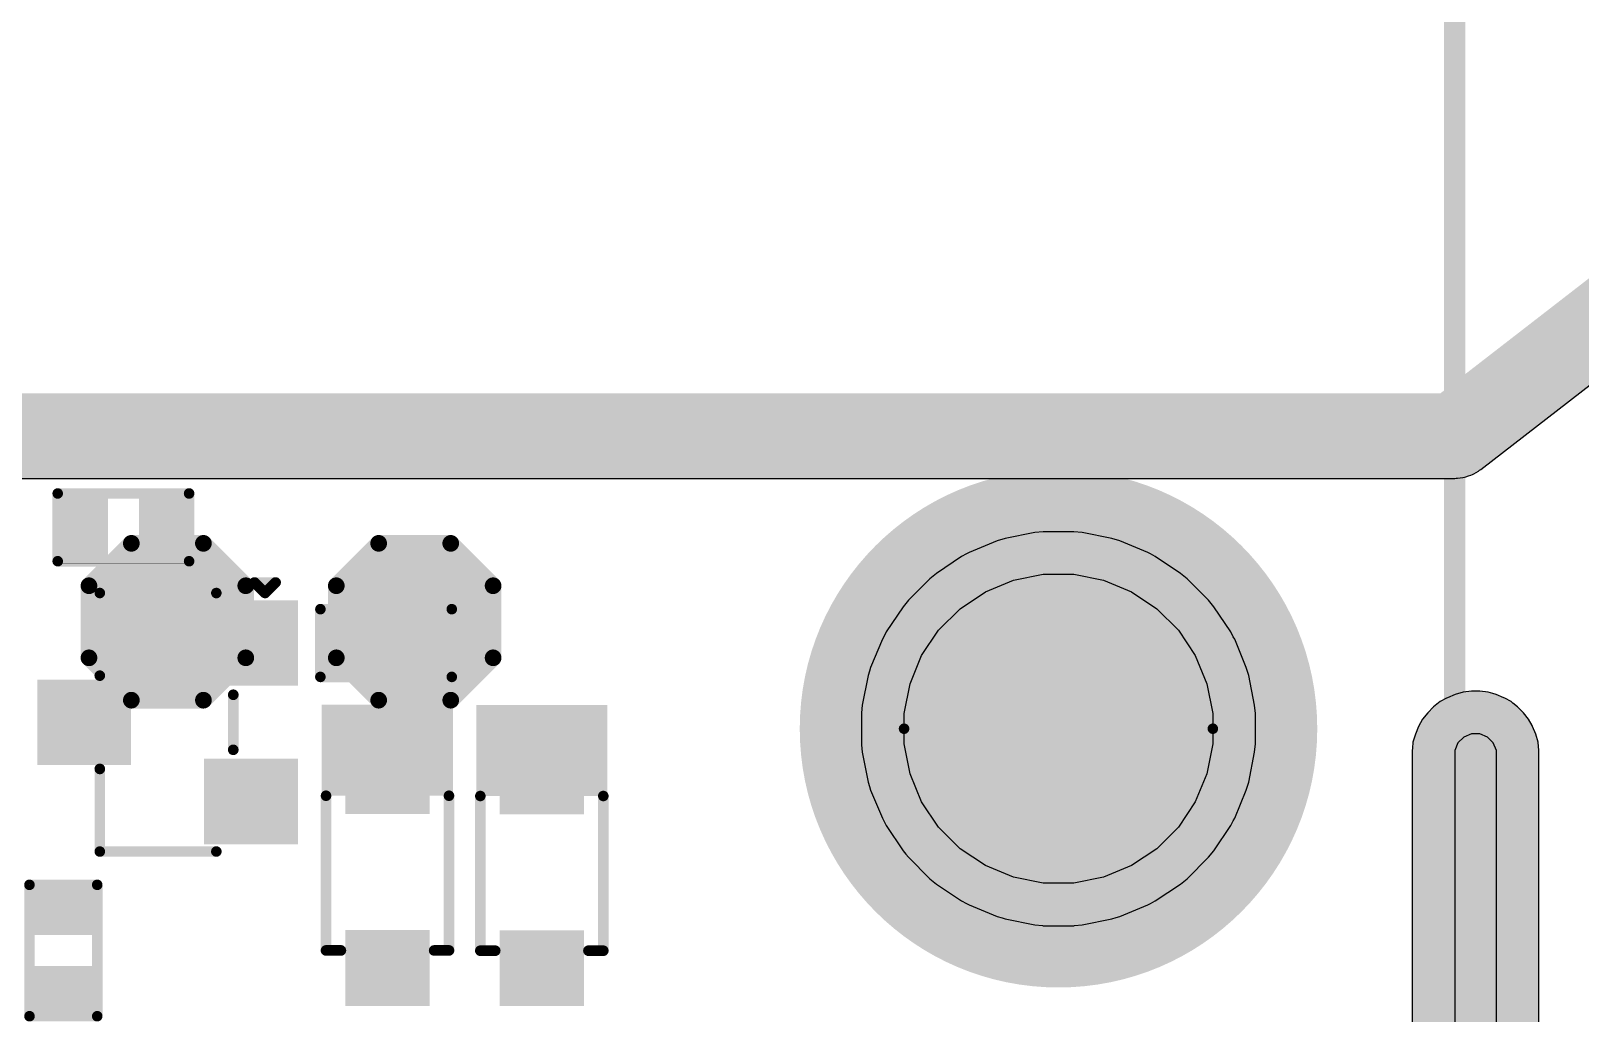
# Model space of a CAD drawing. Header units: inches. Extents: x -5 to 5450, y -4 to 5452.
# Drawn here: x 67.26 to 85.83, y 32.32 to 44.09 of the extents above; entities that cross this region are included whole.
import ezdxf

# ---------------------------------------------------------------- set-up
doc = ezdxf.new("R2010")
doc.units = ezdxf.units.IN
for name, color, linetype in [('Board_outline', 216, 'Continuous'), ('Bottom Layer', 5, 'Continuous'), ('Bottom Overlay', 54, 'Continuous'), ('Bottom Paste', 16, 'Continuous'), ('Bottom Solder', 6, 'Continuous'), ('Ground', 76, 'Continuous'), ('Multi-Layer', 9, 'Continuous'), ('Pad Holes', 156, 'Continuous'), ('Power', 16, 'Continuous'), ('Top Layer', 1, 'Continuous'), ('Top Overlay', 2, 'Continuous'), ('Top Paste', 8, 'Continuous'), ('Top Solder', 216, 'Continuous')]:
    doc.layers.add(name, color=color, linetype=linetype)

# ---------------------------------------------------------------- blocks, each defined once
blk = doc.blocks.new('R___0402_B_65')
at = {"layer": 'Bottom Layer'}
for points in [[(-0.241, 0.318), (-0.241, -0.318), (-0.699, -0.318), (-0.699, 0.318)], [(0.699, 0.318), (0.699, -0.318), (0.241, -0.318), (0.241, 0.318)]]:
    blk.add_hatch(color=5, dxfattribs=at).paths.add_polyline_path(points)
at = {"layer": 'Bottom Paste'}
for points in [[(-0.241, 0.318), (-0.241, -0.318), (-0.699, -0.318), (-0.699, 0.318)], [(0.699, 0.318), (0.699, -0.318), (0.241, -0.318), (0.241, 0.318)]]:
    blk.add_hatch(color=16, dxfattribs=at).paths.add_polyline_path(points)
at = {"layer": 'Bottom Solder'}
for points in [[(-0.186, 0.373), (-0.186, -0.373), (-0.754, -0.373), (-0.754, 0.373)], [(0.754, 0.373), (0.754, -0.373), (0.186, -0.373), (0.186, 0.373)]]:
    blk.add_hatch(color=6, dxfattribs=at).paths.add_polyline_path(points)
at = {"layer": 'Bottom Overlay'}
for points, const_width in [([(-0.787, 0.406), (-0.787, -0.406)], 0.127), ([(0.787, 0.406), (-0.787, 0.406)], 0.127), ([(0.813, 0.432), (-0.813, 0.432)], 0.00323), ([(0.787, 0.406), (0.787, -0.406)], 0.127), ([(0.787, -0.406), (-0.787, -0.406)], 0.127)]:
    blk.add_lwpolyline(points, dxfattribs=dict(at, const_width=const_width))
for points, const_width in [([(-0.819, 0.406, 1), (-0.756, 0.406, 1)], 0.0635), ([(-0.819, 0.406, 1), (-0.756, 0.406, 1)], 0.0635), ([(-0.814, 0.432, 1), (-0.812, 0.432, 1)], 0.00161), ([(0.756, 0.406, 1), (0.819, 0.406, 1)], 0.0635), ([(0.756, 0.406, 1), (0.819, 0.406, 1)], 0.0635), ([(0.812, 0.432, 1), (0.814, 0.432, 1)], 0.00161), ([(-0.819, -0.406, 1), (-0.756, -0.406, 1)], 0.0635), ([(-0.819, -0.406, 1), (-0.756, -0.406, 1)], 0.0635), ([(0.756, -0.406, 1), (0.819, -0.406, 1)], 0.0635), ([(0.756, -0.406, 1), (0.819, -0.406, 1)], 0.0635)]:
    blk.add_lwpolyline(points, format="xyb", close=True, dxfattribs=dict(at, const_width=const_width))
blk = doc.blocks.new('R___0402_B_79')
at = {"layer": 'Bottom Layer'}
for points in [[(-0.241, 0.317), (-0.241, -0.318), (-0.699, -0.318), (-0.699, 0.317)], [(0.699, 0.317), (0.699, -0.318), (0.241, -0.318), (0.241, 0.317)]]:
    blk.add_hatch(color=5, dxfattribs=at).paths.add_polyline_path(points)
at = {"layer": 'Bottom Paste'}
for points in [[(-0.241, 0.317), (-0.241, -0.318), (-0.699, -0.318), (-0.699, 0.317)], [(0.699, 0.317), (0.699, -0.318), (0.241, -0.318), (0.241, 0.317)]]:
    blk.add_hatch(color=16, dxfattribs=at).paths.add_polyline_path(points)
at = {"layer": 'Bottom Solder'}
for points in [[(-0.186, 0.373), (-0.186, -0.373), (-0.754, -0.373), (-0.754, 0.373)], [(0.754, 0.373), (0.754, -0.373), (0.186, -0.373), (0.186, 0.373)]]:
    blk.add_hatch(color=6, dxfattribs=at).paths.add_polyline_path(points)
at = {"layer": 'Bottom Overlay'}
for points, const_width in [([(-0.787, 0.406), (0.787, 0.406)], 0.127), ([(-0.787, -0.406), (-0.787, 0.406)], 0.127), ([(-0.813, 0.432), (0.813, 0.432)], 0.00323), ([(0.787, -0.406), (0.787, 0.406)], 0.127), ([(-0.787, -0.406), (0.787, -0.406)], 0.127)]:
    blk.add_lwpolyline(points, dxfattribs=dict(at, const_width=const_width))
for points, const_width in [([(-0.819, 0.406, 1), (-0.756, 0.406, 1)], 0.0635), ([(-0.819, 0.406, 1), (-0.756, 0.406, 1)], 0.0635), ([(-0.814, 0.432, 1), (-0.812, 0.432, 1)], 0.00161), ([(0.756, 0.406, 1), (0.819, 0.406, 1)], 0.0635), ([(0.756, 0.406, 1), (0.819, 0.406, 1)], 0.0635), ([(0.812, 0.432, 1), (0.814, 0.432, 1)], 0.00161), ([(-0.819, -0.406, 1), (-0.756, -0.406, 1)], 0.0635), ([(-0.819, -0.406, 1), (-0.756, -0.406, 1)], 0.0635), ([(0.756, -0.406, 1), (0.819, -0.406, 1)], 0.0635), ([(0.756, -0.406, 1), (0.819, -0.406, 1)], 0.0635)]:
    blk.add_lwpolyline(points, format="xyb", close=True, dxfattribs=dict(at, const_width=const_width))
blk = doc.blocks.new('R___0402_B_81')
at = {"layer": 'Bottom Layer'}
for points in [[(-0.241, 0.318), (-0.241, -0.318), (-0.699, -0.318), (-0.699, 0.318)], [(0.699, 0.318), (0.699, -0.318), (0.241, -0.318), (0.241, 0.318)]]:
    blk.add_hatch(color=5, dxfattribs=at).paths.add_polyline_path(points)
at = {"layer": 'Bottom Paste'}
for points in [[(-0.241, 0.318), (-0.241, -0.318), (-0.699, -0.318), (-0.699, 0.318)], [(0.699, 0.318), (0.699, -0.318), (0.241, -0.318), (0.241, 0.318)]]:
    blk.add_hatch(color=16, dxfattribs=at).paths.add_polyline_path(points)
at = {"layer": 'Bottom Solder'}
for points in [[(-0.186, 0.373), (-0.186, -0.373), (-0.754, -0.373), (-0.754, 0.373)], [(0.754, 0.373), (0.754, -0.373), (0.186, -0.373), (0.186, 0.373)]]:
    blk.add_hatch(color=6, dxfattribs=at).paths.add_polyline_path(points)
at = {"layer": 'Bottom Overlay'}
for points, const_width in [([(-0.787, 0.406), (0.787, 0.406)], 0.127), ([(-0.787, 0.406), (-0.787, -0.406)], 0.127), ([(-0.813, 0.432), (0.813, 0.432)], 0.00323), ([(0.787, 0.406), (0.787, -0.406)], 0.127), ([(-0.787, -0.406), (0.787, -0.406)], 0.127)]:
    blk.add_lwpolyline(points, dxfattribs=dict(at, const_width=const_width))
for points, const_width in [([(-0.819, 0.406, 1), (-0.756, 0.406, 1)], 0.0635), ([(-0.819, 0.406, 1), (-0.756, 0.406, 1)], 0.0635), ([(-0.814, 0.432, 1), (-0.812, 0.432, 1)], 0.00161), ([(0.756, 0.406, 1), (0.819, 0.406, 1)], 0.0635), ([(0.756, 0.406, 1), (0.819, 0.406, 1)], 0.0635), ([(0.812, 0.432, 1), (0.814, 0.432, 1)], 0.00161), ([(-0.819, -0.406, 1), (-0.756, -0.406, 1)], 0.0635), ([(-0.819, -0.406, 1), (-0.756, -0.406, 1)], 0.0635), ([(0.756, -0.406, 1), (0.819, -0.406, 1)], 0.0635), ([(0.756, -0.406, 1), (0.819, -0.406, 1)], 0.0635)]:
    blk.add_lwpolyline(points, format="xyb", close=True, dxfattribs=dict(at, const_width=const_width))
blk = doc.blocks.new('SOT_23_B_96')
at = {"layer": 'Bottom Layer'}
for points in [[(-1.36, 1.46), (-0.54, 1.46), (-0.54, 0.54), (-1.36, 0.54)], [(0.54, 1.46), (1.36, 1.46), (1.36, 0.54), (0.54, 0.54)], [(-0.41, -0.54), (0.41, -0.54), (0.41, -1.46), (-0.41, -1.46)]]:
    blk.add_hatch(color=5, dxfattribs=at).paths.add_polyline_path(points)
at = {"layer": 'Bottom Paste'}
for points in [[(-1.36, 1.46), (-0.54, 1.46), (-0.54, 0.54), (-1.36, 0.54)], [(0.54, 1.46), (1.36, 1.46), (1.36, 0.54), (0.54, 0.54)], [(-0.41, -0.54), (0.41, -0.54), (0.41, -1.46), (-0.41, -1.46)]]:
    blk.add_hatch(color=16, dxfattribs=at).paths.add_polyline_path(points)
at = {"layer": 'Bottom Solder'}
for points in [[(-1.462, 1.562), (-0.438, 1.562), (-0.438, 0.438), (-1.462, 0.438)], [(0.438, 1.562), (1.462, 1.562), (1.462, 0.438), (0.438, 0.438)], [(-0.512, -0.438), (0.512, -0.438), (0.512, -1.562), (-0.512, -1.562)]]:
    blk.add_hatch(color=6, dxfattribs=at).paths.add_polyline_path(points)
at = {"layer": 'Bottom Overlay', "const_width": 0.127}
for points in [[(-1.549, 1.168), (-1.676, 1.295)], [(-1.676, 1.041), (-1.676, 1.295)], [(-1.676, 1.041), (-1.549, 1.168)], [(0.33, 0.787), (-0.33, 0.787)], [(-1.549, -0.813), (-1.549, 0.584)], [(1.549, -0.813), (1.549, 0.584)], [(-0.559, -0.813), (-1.549, -0.813)], [(1.549, -0.813), (0.559, -0.813)]]:
    blk.add_lwpolyline(points, dxfattribs=at)
at = {"layer": 'Bottom Overlay', "const_width": 0.0635}
for points in [[(-1.708, 1.295, 1), (-1.645, 1.295, 1)], [(-1.708, 1.295, 1), (-1.645, 1.295, 1)], [(-1.581, 1.168, 1), (-1.518, 1.168, 1)], [(-1.581, 1.168, 1), (-1.518, 1.168, 1)], [(-1.708, 1.041, 1), (-1.645, 1.041, 1)], [(-1.708, 1.041, 1), (-1.645, 1.041, 1)], [(-0.362, 0.787, 1), (-0.298, 0.787, 1)], [(0.298, 0.787, 1), (0.362, 0.787, 1)], [(-1.581, 0.584, 1), (-1.518, 0.584, 1)], [(1.518, 0.584, 1), (1.581, 0.584, 1)], [(-1.581, -0.813, 1), (-1.518, -0.813, 1)], [(-1.581, -0.813, 1), (-1.518, -0.813, 1)], [(-0.591, -0.813, 1), (-0.527, -0.813, 1)], [(0.527, -0.813, 1), (0.591, -0.813, 1)], [(1.518, -0.813, 1), (1.581, -0.813, 1)], [(1.518, -0.813, 1), (1.581, -0.813, 1)]]:
    blk.add_lwpolyline(points, format="xyb", close=True, dxfattribs=at)
blk = doc.blocks.new('T__________123')
at = {"layer": 'Top Layer'}
blk.add_hatch(color=1, dxfattribs=at).paths.add_polyline_path([(0.381, 0.762), (-0.381, 0.762), (-0.762, 0.381), (-0.762, -0.381), (-0.381, -0.762), (0.381, -0.762), (0.762, -0.381), (0.762, 0.381)])
at = {"layer": 'Top Paste'}
blk.add_hatch(color=8, dxfattribs=at).paths.add_polyline_path([(0.381, 0.762), (-0.381, 0.762), (-0.762, 0.381), (-0.762, -0.381), (-0.381, -0.762), (0.381, -0.762), (0.762, -0.381), (0.762, 0.381)])
at = {"layer": 'Top Solder'}
blk.add_hatch(color=216, dxfattribs=at).paths.add_polyline_path([(0.432, 0.864), (-0.432, 0.864), (-0.864, 0.432), (-0.864, -0.432), (-0.432, -0.864), (0.432, -0.864), (0.864, -0.432), (0.864, 0.432)])
at = {"layer": 'Top Overlay', "const_width": 0.2}
for points in [[(-0.432, 0.94), (-0.94, 0.432)], [(0.432, 0.94), (-0.432, 0.94)], [(0.94, 0.432), (0.432, 0.94)], [(-0.94, 0.432), (-0.94, -0.432)], [(0.94, 0.432), (0.94, -0.432)], [(-0.432, -0.94), (-0.94, -0.432)], [(0.94, -0.432), (0.432, -0.94)], [(0.432, -0.94), (-0.432, -0.94)]]:
    blk.add_lwpolyline(points, dxfattribs=at)
at = {"layer": 'Top Overlay', "const_width": 0.1}
for points in [[(-0.482, 0.94, 1), (-0.382, 0.94, 1)], [(-0.482, 0.94, 1), (-0.382, 0.94, 1)], [(0.382, 0.94, 1), (0.482, 0.94, 1)], [(0.382, 0.94, 1), (0.482, 0.94, 1)], [(-0.99, 0.432, 1), (-0.89, 0.432, 1)], [(-0.99, 0.432, 1), (-0.89, 0.432, 1)], [(0.89, 0.432, 1), (0.99, 0.432, 1)], [(0.89, 0.432, 1), (0.99, 0.432, 1)], [(-0.99, -0.432, 1), (-0.89, -0.432, 1)], [(-0.99, -0.432, 1), (-0.89, -0.432, 1)], [(0.89, -0.432, 1), (0.99, -0.432, 1)], [(0.89, -0.432, 1), (0.99, -0.432, 1)], [(-0.482, -0.94, 1), (-0.382, -0.94, 1)], [(-0.482, -0.94, 1), (-0.382, -0.94, 1)], [(0.382, -0.94, 1), (0.482, -0.94, 1)], [(0.382, -0.94, 1), (0.482, -0.94, 1)]]:
    blk.add_lwpolyline(points, format="xyb", close=True, dxfattribs=at)
blk = doc.blocks.new('T__________126')
at = {"layer": 'Top Layer'}
blk.add_hatch(color=1, dxfattribs=at).paths.add_polyline_path([(0.381, 0.762), (-0.381, 0.762), (-0.762, 0.381), (-0.762, -0.381), (-0.381, -0.762), (0.381, -0.762), (0.762, -0.381), (0.762, 0.381)])
at = {"layer": 'Top Paste'}
blk.add_hatch(color=8, dxfattribs=at).paths.add_polyline_path([(0.381, 0.762), (-0.381, 0.762), (-0.762, 0.381), (-0.762, -0.381), (-0.381, -0.762), (0.381, -0.762), (0.762, -0.381), (0.762, 0.381)])
at = {"layer": 'Top Solder'}
blk.add_hatch(color=216, dxfattribs=at).paths.add_polyline_path([(0.432, 0.864), (-0.432, 0.864), (-0.864, 0.432), (-0.864, -0.432), (-0.432, -0.864), (0.432, -0.864), (0.864, -0.432), (0.864, 0.432)])
at = {"layer": 'Top Overlay', "const_width": 0.2}
for points in [[(-0.432, 0.94), (-0.94, 0.432)], [(0.432, 0.94), (-0.432, 0.94)], [(0.94, 0.432), (0.432, 0.94)], [(-0.94, 0.432), (-0.94, -0.432)], [(0.94, 0.432), (0.94, -0.432)], [(-0.432, -0.94), (-0.94, -0.432)], [(0.94, -0.432), (0.432, -0.94)], [(0.432, -0.94), (-0.432, -0.94)]]:
    blk.add_lwpolyline(points, dxfattribs=at)
at = {"layer": 'Top Overlay', "const_width": 0.1}
for points in [[(-0.482, 0.94, 1), (-0.382, 0.94, 1)], [(-0.482, 0.94, 1), (-0.382, 0.94, 1)], [(0.382, 0.94, 1), (0.482, 0.94, 1)], [(0.382, 0.94, 1), (0.482, 0.94, 1)], [(-0.99, 0.432, 1), (-0.89, 0.432, 1)], [(-0.99, 0.432, 1), (-0.89, 0.432, 1)], [(0.89, 0.432, 1), (0.99, 0.432, 1)], [(0.89, 0.432, 1), (0.99, 0.432, 1)], [(-0.99, -0.432, 1), (-0.89, -0.432, 1)], [(-0.99, -0.432, 1), (-0.89, -0.432, 1)], [(0.89, -0.432, 1), (0.99, -0.432, 1)], [(0.89, -0.432, 1), (0.99, -0.432, 1)], [(-0.482, -0.94, 1), (-0.382, -0.94, 1)], [(-0.482, -0.94, 1), (-0.382, -0.94, 1)], [(0.382, -0.94, 1), (0.482, -0.94, 1)], [(0.382, -0.94, 1), (0.482, -0.94, 1)]]:
    blk.add_lwpolyline(points, format="xyb", close=True, dxfattribs=at)
blk = doc.blocks.new('S______152')
at = {"layer": 'Bottom Layer'}
h = blk.add_hatch(color=5, dxfattribs=at)
edge = h.paths.add_edge_path()
edge.add_arc((0, 0), 3, 0, 360)
at = {"layer": 'Bottom Solder'}
h = blk.add_hatch(color=6, dxfattribs=at)
edge = h.paths.add_edge_path()
edge.add_arc((0, 0), 3.102, 0, 360)
at = {"layer": 'Ground'}
h = blk.add_hatch(color=76, dxfattribs=at)
edge = h.paths.add_edge_path()
edge.add_arc((0, 0), 2.358, 0, 360)
at = {"layer": 'Multi-Layer'}
h = blk.add_hatch(color=9, dxfattribs=at)
edge = h.paths.add_edge_path()
edge.add_arc((0, 0), 3, 0, 360)
at = {"layer": 'Pad Holes'}
h = blk.add_hatch(color=7, dxfattribs=at)
edge = h.paths.add_edge_path()
edge.add_arc((0, 0), 1.85, 0, 360)
at = {"layer": 'Power'}
h = blk.add_hatch(color=16, dxfattribs=at)
edge = h.paths.add_edge_path()
edge.add_arc((0, 0), 2.358, 0, 360)
at = {"layer": 'Top Layer'}
h = blk.add_hatch(color=1, dxfattribs=at)
edge = h.paths.add_edge_path()
edge.add_arc((0, 0), 3, 0, 360)
at = {"layer": 'Top Solder'}
h = blk.add_hatch(color=216, dxfattribs=at)
edge = h.paths.add_edge_path()
edge.add_arc((0, 0), 3.102, 0, 360)
blk = doc.blocks.new('SOD_323_B_167')
at = {"layer": 'Bottom Layer'}
for points in [[(-0.75, -0.45), (-1.55, -0.45), (-1.55, 0.45), (-0.75, 0.45)], [(1.55, -0.45), (0.75, -0.45), (0.75, 0.45), (1.55, 0.45)]]:
    blk.add_hatch(color=5, dxfattribs=at).paths.add_polyline_path(points)
at = {"layer": 'Bottom Overlay'}
for points in [[(-2.007, 0.482), (-0.914, 0.482), (-0.914, 0.787), (-2.007, 0.787)], [(-2.007, -0.508), (-1.575, -0.508), (-1.575, 0.508), (-2.007, 0.508)], [(-2.007, -0.788), (-0.914, -0.788), (-0.914, -0.483), (-2.007, -0.483)]]:
    blk.add_hatch(color=54, dxfattribs=at).paths.add_polyline_path(points)
at = {"layer": 'Bottom Paste'}
for points in [[(-0.75, -0.45), (-1.55, -0.45), (-1.55, 0.45), (-0.75, 0.45)], [(1.55, -0.45), (0.75, -0.45), (0.75, 0.45), (1.55, 0.45)]]:
    blk.add_hatch(color=16, dxfattribs=at).paths.add_polyline_path(points)
at = {"layer": 'Bottom Solder'}
for points in [[(-0.695, -0.505), (-1.605, -0.505), (-1.605, 0.505), (-0.695, 0.505)], [(1.605, -0.505), (0.695, -0.505), (0.695, 0.505), (1.605, 0.505)]]:
    blk.add_hatch(color=6, dxfattribs=at).paths.add_polyline_path(points)
at = {"layer": 'Bottom Overlay', "const_width": 0.127}
for points in [[(0.94, 0.737), (-0.914, 0.737)], [(0.94, 0.559), (0.94, 0.737)], [(0.94, -0.737), (0.94, -0.559)], [(0.94, -0.737), (-0.914, -0.737)]]:
    blk.add_lwpolyline(points, dxfattribs=at)
at = {"layer": 'Bottom Overlay', "const_width": 0.0635}
for points in [[(-0.946, 0.737, 1), (-0.883, 0.737, 1)], [(0.908, 0.737, 1), (0.972, 0.737, 1)], [(0.908, 0.737, 1), (0.972, 0.737, 1)], [(0.908, 0.559, 1), (0.972, 0.559, 1)], [(0.908, -0.559, 1), (0.972, -0.559, 1)], [(-0.946, -0.737, 1), (-0.883, -0.737, 1)], [(0.908, -0.737, 1), (0.972, -0.737, 1)], [(0.908, -0.737, 1), (0.972, -0.737, 1)]]:
    blk.add_lwpolyline(points, format="xyb", close=True, dxfattribs=at)
blk = doc.blocks.new('SOD_323_B_169')
at = {"layer": 'Bottom Layer'}
for points in [[(-0.75, -0.45), (-1.55, -0.45), (-1.55, 0.45), (-0.75, 0.45)], [(1.55, -0.45), (0.75, -0.45), (0.75, 0.45), (1.55, 0.45)]]:
    blk.add_hatch(color=5, dxfattribs=at).paths.add_polyline_path(points)
at = {"layer": 'Bottom Overlay'}
for points in [[(-2.007, 0.483), (-0.914, 0.483), (-0.914, 0.787), (-2.007, 0.787)], [(-2.007, -0.508), (-1.575, -0.508), (-1.575, 0.508), (-2.007, 0.508)], [(-2.007, -0.787), (-0.914, -0.787), (-0.914, -0.483), (-2.007, -0.483)]]:
    blk.add_hatch(color=54, dxfattribs=at).paths.add_polyline_path(points)
at = {"layer": 'Bottom Paste'}
for points in [[(-0.75, -0.45), (-1.55, -0.45), (-1.55, 0.45), (-0.75, 0.45)], [(1.55, -0.45), (0.75, -0.45), (0.75, 0.45), (1.55, 0.45)]]:
    blk.add_hatch(color=16, dxfattribs=at).paths.add_polyline_path(points)
at = {"layer": 'Bottom Solder'}
for points in [[(-0.695, -0.505), (-1.605, -0.505), (-1.605, 0.505), (-0.695, 0.505)], [(1.605, -0.505), (0.695, -0.505), (0.695, 0.505), (1.605, 0.505)]]:
    blk.add_hatch(color=6, dxfattribs=at).paths.add_polyline_path(points)
at = {"layer": 'Bottom Overlay', "const_width": 0.127}
for points in [[(0.94, 0.737), (-0.914, 0.737)], [(0.94, 0.559), (0.94, 0.737)], [(0.94, -0.737), (0.94, -0.559)], [(0.94, -0.737), (-0.914, -0.737)]]:
    blk.add_lwpolyline(points, dxfattribs=at)
at = {"layer": 'Bottom Overlay', "const_width": 0.0635}
for points in [[(-0.946, 0.737, 1), (-0.883, 0.737, 1)], [(0.908, 0.737, 1), (0.972, 0.737, 1)], [(0.908, 0.737, 1), (0.972, 0.737, 1)], [(0.908, 0.559, 1), (0.972, 0.559, 1)], [(0.908, -0.559, 1), (0.972, -0.559, 1)], [(-0.946, -0.737, 1), (-0.883, -0.737, 1)], [(0.908, -0.737, 1), (0.972, -0.737, 1)], [(0.908, -0.737, 1), (0.972, -0.737, 1)]]:
    blk.add_lwpolyline(points, format="xyb", close=True, dxfattribs=at)

msp = doc.modelspace()

# ---------------------------------------------------------------- linework, layer by layer
at = {"layer": 'Board_outline', "const_width": 0.254}
for points in [[(84.33, 39.237), (87.5, 41.691)], [(84.33, 39.237), (87.5, 41.691)], [(12.33, 39.237), (84.33, 39.237)], [(12.33, 39.237), (84.33, 39.237)], [(84.33, 30.414), (84.33, 35.414)], [(84.83, 30.414), (84.83, 35.414)]]:
    msp.add_lwpolyline(points, dxfattribs=at)
at = {"layer": 'Board_outline'}
for points, const_width in [([(84.266, 39.237, 1), (84.393, 39.237, 1)], 0.127), ([(84.266, 39.237, 1), (84.393, 39.237, 1)], 0.127), ([(84.266, 39.237, 1), (84.393, 39.237, 1)], 0.127), ([(84.266, 39.237, 1), (84.393, 39.237, 1)], 0.127), ([(81.431, 35.726, 1), (77.729, 35.726, 1)], 0.127), ([(77.697, 35.726, 1), (77.76, 35.726, 1)], 0.0635), ([(81.399, 35.726, 1), (81.462, 35.726, 1)], 0.0635), ([(84.266, 35.414, 1), (84.393, 35.414, 1)], 0.127), ([(84.266, 35.414, 1), (84.393, 35.414, 1)], 0.127), ([(84.766, 35.414, 1), (84.893, 35.414, 1)], 0.127), ([(84.766, 35.414, 1), (84.893, 35.414, 1)], 0.127)]:
    msp.add_lwpolyline(points, format="xyb", close=True, dxfattribs=dict(at, const_width=const_width))
at = {"layer": 'Board_outline', "const_width": 0.254}
msp.add_lwpolyline([(84.33, 35.414, -1), (84.83, 35.414)], format="xyb", dxfattribs=at)
at = {"layer": 'Ground'}
for p, q in [((84.642, 38.834), (87.813, 41.288)), ((84.585, 38.798), (84.613, 38.813)), ((84.613, 38.813), (84.627, 38.824)), ((84.627, 38.824), (84.642, 38.834)), ((12.33, 38.727), (84.33, 38.727)), ((84.33, 38.727), (84.347, 38.728)), ((84.347, 38.728), (84.365, 38.728)), ((84.365, 38.728), (84.397, 38.733)), ((84.397, 38.733), (84.429, 38.737)), ((84.429, 38.737), (84.446, 38.742)), ((84.446, 38.742), (84.464, 38.745)), ((84.464, 38.745), (84.494, 38.756)), ((84.494, 38.756), (84.525, 38.766)), ((84.525, 38.766), (84.541, 38.774)), ((84.541, 38.774), (84.557, 38.78)), ((84.557, 38.78), (84.585, 38.798)), ((79.298, 38.077), (78.94, 38.006)), ((79.397, 38.087), (79.298, 38.077)), ((79.762, 38.087), (79.397, 38.087)), ((79.397, 38.087), (79.397, 38.087)), ((79.397, 38.087), (79.397, 38.087)), ((79.862, 38.077), (79.762, 38.087)), ((80.219, 38.006), (79.862, 38.077)), ((78.844, 37.977), (78.508, 37.838)), ((78.94, 38.006), (78.844, 37.977)), ((78.94, 38.006), (78.94, 38.006)), ((80.315, 37.977), (80.219, 38.006)), ((80.652, 37.838), (80.315, 37.977)), ((78.419, 37.79), (78.116, 37.588)), ((78.477, 37.821), (78.419, 37.79)), ((78.508, 37.838), (78.477, 37.821)), ((80.683, 37.821), (80.652, 37.838)), ((80.74, 37.79), (80.683, 37.821)), ((81.043, 37.588), (80.74, 37.79)), ((78.039, 37.524), (77.781, 37.267)), ((78.116, 37.588), (78.039, 37.524)), ((81.082, 37.556), (81.043, 37.588)), ((81.121, 37.524), (81.082, 37.556)), ((81.378, 37.267), (81.121, 37.524)), ((77.718, 37.189), (77.515, 36.886)), ((77.749, 37.228), (77.718, 37.189)), ((77.781, 37.267), (77.749, 37.228)), ((81.442, 37.189), (81.378, 37.267)), ((81.644, 36.886), (81.442, 37.189)), ((77.468, 36.798), (77.328, 36.461)), ((77.484, 36.828), (77.468, 36.798)), ((77.515, 36.886), (77.484, 36.828)), ((81.675, 36.828), (81.644, 36.886)), ((81.692, 36.798), (81.675, 36.828)), ((81.831, 36.461), (81.692, 36.798)), ((77.315, 36.416), (77.299, 36.365)), ((77.328, 36.461), (77.315, 36.416)), ((81.86, 36.365), (81.831, 36.461)), ((77.299, 36.365), (77.228, 36.008)), ((81.931, 36.008), (81.86, 36.365)), ((81.86, 36.365), (81.86, 36.365)), ((84.154, 36.051), (84.077, 35.987)), ((84.231, 36.092), (84.154, 36.051)), ((84.243, 36.098), (84.231, 36.092)), ((84.335, 36.136), (84.243, 36.098)), ((84.243, 36.098), (84.243, 36.098)), ((84.243, 36.098), (84.243, 36.098)), ((84.243, 36.098), (84.243, 36.098)), ((84.43, 36.165), (84.335, 36.136)), ((84.53, 36.175), (84.43, 36.165)), ((84.629, 36.175), (84.53, 36.175)), ((84.53, 36.175), (84.53, 36.175)), ((84.53, 36.175), (84.53, 36.175)), ((84.729, 36.165), (84.629, 36.175)), ((84.629, 36.175), (84.629, 36.175)), ((84.629, 36.175), (84.629, 36.175)), ((84.787, 36.147), (84.729, 36.165)), ((84.825, 36.136), (84.787, 36.147)), ((84.917, 36.098), (84.825, 36.136)), ((84.825, 36.136), (84.825, 36.136)), ((84.825, 36.136), (84.825, 36.136)), ((84.93, 36.091), (84.917, 36.098)), ((84.917, 36.098), (84.917, 36.098)), ((84.917, 36.098), (84.917, 36.098)), ((84.917, 36.098), (84.917, 36.098)), ((85.005, 36.051), (84.93, 36.091)), ((85.027, 36.033), (85.005, 36.051)), ((85.005, 36.051), (85.005, 36.051)), ((85.005, 36.051), (85.005, 36.051)), ((85.082, 35.987), (85.027, 36.033)), ((77.219, 35.918), (77.218, 35.908)), ((77.218, 35.908), (77.218, 35.726)), ((77.228, 36.008), (77.219, 35.918)), ((81.941, 35.908), (81.931, 36.008)), ((81.941, 35.726), (81.941, 35.908)), ((81.941, 35.908), (81.941, 35.908)), ((81.941, 35.908), (81.941, 35.908)), ((84.007, 35.917), (83.943, 35.84)), ((84.077, 35.987), (84.007, 35.917)), ((85.153, 35.917), (85.082, 35.987)), ((85.216, 35.84), (85.153, 35.917)), ((77.218, 35.726), (77.218, 35.543)), ((81.941, 35.543), (81.941, 35.726)), ((83.858, 35.659), (83.829, 35.564)), ((83.896, 35.751), (83.858, 35.659)), ((83.943, 35.84), (83.896, 35.751)), ((83.896, 35.751), (83.896, 35.751)), ((83.896, 35.751), (83.896, 35.751)), ((85.257, 35.763), (85.216, 35.84)), ((85.263, 35.751), (85.257, 35.763)), ((85.301, 35.659), (85.263, 35.751)), ((85.263, 35.751), (85.263, 35.751)), ((85.263, 35.751), (85.263, 35.751)), ((85.263, 35.751), (85.263, 35.751)), ((85.33, 35.564), (85.301, 35.659)), ((77.218, 35.543), (77.219, 35.534)), ((77.219, 35.534), (77.228, 35.444)), ((81.931, 35.444), (81.941, 35.543)), ((81.941, 35.543), (81.941, 35.543)), ((81.941, 35.543), (81.941, 35.543)), ((83.822, 35.493), (83.819, 35.464)), ((83.829, 35.564), (83.822, 35.493)), ((85.34, 35.464), (85.33, 35.564)), ((77.228, 35.444), (77.299, 35.086)), ((81.86, 35.086), (81.931, 35.444)), ((83.819, 35.464), (83.819, 35.414)), ((83.819, 35.414), (83.819, 30.414)), ((85.34, 35.414), (85.34, 35.464)), ((85.34, 35.464), (85.34, 35.464)), ((85.34, 35.464), (85.34, 35.464)), ((85.34, 30.414), (85.34, 35.414)), ((77.299, 35.086), (77.315, 35.035)), ((77.315, 35.035), (77.328, 34.99)), ((77.328, 34.99), (77.468, 34.654)), ((81.692, 34.654), (81.831, 34.99)), ((81.831, 34.99), (81.86, 35.086)), ((81.86, 35.086), (81.86, 35.086)), ((77.468, 34.654), (77.484, 34.623)), ((77.484, 34.623), (77.515, 34.565)), ((77.515, 34.565), (77.718, 34.262)), ((81.442, 34.262), (81.644, 34.565)), ((81.644, 34.565), (81.675, 34.623)), ((81.675, 34.623), (81.692, 34.654)), ((77.718, 34.262), (77.749, 34.223)), ((77.749, 34.223), (77.781, 34.185)), ((77.781, 34.185), (78.039, 33.927)), ((81.121, 33.927), (81.378, 34.185)), ((81.378, 34.185), (81.442, 34.262)), ((78.039, 33.927), (78.116, 33.863)), ((78.116, 33.863), (78.419, 33.661)), ((80.74, 33.661), (81.043, 33.863)), ((81.043, 33.863), (81.082, 33.895)), ((81.082, 33.895), (81.121, 33.927)), ((78.419, 33.661), (78.477, 33.63)), ((78.477, 33.63), (78.508, 33.614)), ((78.508, 33.614), (78.844, 33.474)), ((80.315, 33.474), (80.652, 33.614)), ((80.652, 33.614), (80.683, 33.63)), ((80.683, 33.63), (80.74, 33.661)), ((78.844, 33.474), (78.903, 33.457)), ((78.903, 33.457), (78.94, 33.445)), ((78.94, 33.445), (79.298, 33.374)), ((79.862, 33.374), (80.219, 33.445)), ((80.219, 33.445), (80.27, 33.461)), ((80.27, 33.461), (80.315, 33.474)), ((79.298, 33.374), (79.388, 33.365)), ((79.388, 33.365), (79.397, 33.364)), ((79.397, 33.364), (79.762, 33.364)), ((79.762, 33.364), (79.772, 33.365)), ((79.772, 33.365), (79.862, 33.374))]:
    msp.add_line(p, q, dxfattribs=at)
at = {"layer": 'Ground', "const_width": 1.016}
for points in [[(84.33, 39.237), (87.5, 41.691)], [(12.33, 39.237), (84.33, 39.237)], [(79.04, 37.505), (79.397, 37.577)], [(79.397, 37.577), (79.762, 37.577)], [(79.762, 37.577), (80.12, 37.505)], [(78.703, 37.366), (79.04, 37.505)], [(80.12, 37.505), (80.456, 37.366)], [(78.4, 37.163), (78.703, 37.366)], [(80.456, 37.366), (80.76, 37.163)], [(78.142, 36.906), (78.4, 37.163)], [(80.76, 37.163), (81.017, 36.906)], [(77.939, 36.602), (78.142, 36.906)], [(81.017, 36.906), (81.22, 36.602)], [(77.8, 36.266), (77.939, 36.602)], [(81.22, 36.602), (81.36, 36.266)], [(77.729, 35.908), (77.8, 36.266)], [(81.36, 36.266), (81.431, 35.908)], [(77.729, 35.726), (77.729, 35.908)], [(81.431, 35.726), (81.431, 35.908)], [(77.729, 35.543), (77.729, 35.726)], [(81.431, 35.543), (81.431, 35.726)], [(77.729, 35.543), (77.8, 35.186)], [(81.36, 35.186), (81.431, 35.543)], [(84.33, 35.464), (84.368, 35.556)], [(84.368, 35.556), (84.438, 35.626)], [(84.438, 35.626), (84.53, 35.664)], [(84.53, 35.664), (84.629, 35.664)], [(84.629, 35.664), (84.721, 35.626)], [(84.721, 35.626), (84.792, 35.556)], [(84.792, 35.556), (84.83, 35.464)], [(84.33, 35.414), (84.33, 35.464)], [(84.33, 30.414), (84.33, 35.414)], [(84.83, 35.414), (84.83, 35.464)], [(84.83, 30.414), (84.83, 35.414)], [(77.8, 35.186), (77.939, 34.849)], [(81.22, 34.849), (81.36, 35.186)], [(77.939, 34.849), (78.142, 34.546)], [(81.017, 34.546), (81.22, 34.849)], [(78.142, 34.546), (78.4, 34.288)], [(80.76, 34.288), (81.017, 34.546)], [(78.4, 34.288), (78.703, 34.085)], [(80.456, 34.085), (80.76, 34.288)], [(78.703, 34.085), (79.04, 33.946)], [(80.12, 33.946), (80.456, 34.085)], [(79.04, 33.946), (79.397, 33.875)], [(79.397, 33.875), (79.762, 33.875)], [(79.762, 33.875), (80.12, 33.946)]]:
    msp.add_lwpolyline(points, dxfattribs=at)
at = {"layer": 'Ground', "const_width": 0.508}
for points in [[(84.076, 39.237, 1), (84.584, 39.237, 1)], [(84.076, 39.237, 1), (84.584, 39.237, 1)], [(79.143, 37.577, 1), (79.651, 37.577, 1)], [(79.143, 37.577, 1), (79.651, 37.577, 1)], [(79.508, 37.577, 1), (80.016, 37.577, 1)], [(79.508, 37.577, 1), (80.016, 37.577, 1)], [(78.786, 37.505, 1), (79.294, 37.505, 1)], [(78.786, 37.505, 1), (79.294, 37.505, 1)], [(79.866, 37.505, 1), (80.374, 37.505, 1)], [(79.866, 37.505, 1), (80.374, 37.505, 1)], [(78.449, 37.366, 1), (78.957, 37.366, 1)], [(78.449, 37.366, 1), (78.957, 37.366, 1)], [(80.202, 37.366, 1), (80.71, 37.366, 1)], [(80.202, 37.366, 1), (80.71, 37.366, 1)], [(78.146, 37.163, 1), (78.654, 37.163, 1)], [(78.146, 37.163, 1), (78.654, 37.163, 1)], [(80.506, 37.163, 1), (81.014, 37.163, 1)], [(80.506, 37.163, 1), (81.014, 37.163, 1)], [(77.888, 36.906, 1), (78.396, 36.906, 1)], [(77.888, 36.906, 1), (78.396, 36.906, 1)], [(80.763, 36.906, 1), (81.271, 36.906, 1)], [(80.763, 36.906, 1), (81.271, 36.906, 1)], [(77.685, 36.602, 1), (78.193, 36.602, 1)], [(77.685, 36.602, 1), (78.193, 36.602, 1)], [(80.966, 36.602, 1), (81.474, 36.602, 1)], [(80.966, 36.602, 1), (81.474, 36.602, 1)], [(77.546, 36.266, 1), (78.054, 36.266, 1)], [(77.546, 36.266, 1), (78.054, 36.266, 1)], [(81.106, 36.266, 1), (81.614, 36.266, 1)], [(81.106, 36.266, 1), (81.614, 36.266, 1)], [(77.475, 35.908, 1), (77.983, 35.908, 1)], [(77.475, 35.908, 1), (77.983, 35.908, 1)], [(81.177, 35.908, 1), (81.685, 35.908, 1)], [(81.177, 35.908, 1), (81.685, 35.908, 1)], [(77.475, 35.726, 1), (77.983, 35.726, 1)], [(77.475, 35.726, 1), (77.983, 35.726, 1)], [(81.177, 35.726, 1), (81.685, 35.726, 1)], [(81.177, 35.726, 1), (81.685, 35.726, 1)], [(77.475, 35.543, 1), (77.983, 35.543, 1)], [(77.475, 35.543, 1), (77.983, 35.543, 1)], [(81.177, 35.543, 1), (81.685, 35.543, 1)], [(81.177, 35.543, 1), (81.685, 35.543, 1)], [(84.114, 35.556, 1), (84.622, 35.556, 1)], [(84.114, 35.556, 1), (84.622, 35.556, 1)], [(84.184, 35.626, 1), (84.692, 35.626, 1)], [(84.184, 35.626, 1), (84.692, 35.626, 1)], [(84.276, 35.664, 1), (84.784, 35.664, 1)], [(84.276, 35.664, 1), (84.784, 35.664, 1)], [(84.375, 35.664, 1), (84.883, 35.664, 1)], [(84.375, 35.664, 1), (84.883, 35.664, 1)], [(84.467, 35.626, 1), (84.975, 35.626, 1)], [(84.467, 35.626, 1), (84.975, 35.626, 1)], [(84.538, 35.556, 1), (85.046, 35.556, 1)], [(84.538, 35.556, 1), (85.046, 35.556, 1)], [(84.076, 35.464, 1), (84.584, 35.464, 1)], [(84.076, 35.464, 1), (84.584, 35.464, 1)], [(84.076, 35.414, 1), (84.584, 35.414, 1)], [(84.076, 35.414, 1), (84.584, 35.414, 1)], [(84.576, 35.464, 1), (85.084, 35.464, 1)], [(84.576, 35.464, 1), (85.084, 35.464, 1)], [(84.576, 35.414, 1), (85.084, 35.414, 1)], [(84.576, 35.414, 1), (85.084, 35.414, 1)], [(77.546, 35.186, 1), (78.054, 35.186, 1)], [(77.546, 35.186, 1), (78.054, 35.186, 1)], [(81.106, 35.186, 1), (81.614, 35.186, 1)], [(81.106, 35.186, 1), (81.614, 35.186, 1)], [(77.685, 34.849, 1), (78.193, 34.849, 1)], [(77.685, 34.849, 1), (78.193, 34.849, 1)], [(80.966, 34.849, 1), (81.474, 34.849, 1)], [(80.966, 34.849, 1), (81.474, 34.849, 1)], [(77.888, 34.546, 1), (78.396, 34.546, 1)], [(77.888, 34.546, 1), (78.396, 34.546, 1)], [(80.763, 34.546, 1), (81.271, 34.546, 1)], [(80.763, 34.546, 1), (81.271, 34.546, 1)], [(78.146, 34.288, 1), (78.654, 34.288, 1)], [(78.146, 34.288, 1), (78.654, 34.288, 1)], [(80.506, 34.288, 1), (81.014, 34.288, 1)], [(80.506, 34.288, 1), (81.014, 34.288, 1)], [(78.449, 34.085, 1), (78.957, 34.085, 1)], [(78.449, 34.085, 1), (78.957, 34.085, 1)], [(80.202, 34.085, 1), (80.71, 34.085, 1)], [(80.202, 34.085, 1), (80.71, 34.085, 1)], [(78.786, 33.946, 1), (79.294, 33.946, 1)], [(78.786, 33.946, 1), (79.294, 33.946, 1)], [(79.143, 33.875, 1), (79.651, 33.875, 1)], [(79.143, 33.875, 1), (79.651, 33.875, 1)], [(79.508, 33.875, 1), (80.016, 33.875, 1)], [(79.508, 33.875, 1), (80.016, 33.875, 1)], [(79.866, 33.946, 1), (80.374, 33.946, 1)], [(79.866, 33.946, 1), (80.374, 33.946, 1)]]:
    msp.add_lwpolyline(points, format="xyb", close=True, dxfattribs=at)
at = {"layer": 'Multi-Layer'}
for p, q in [((79.04, 37.505), (79.397, 37.577)), ((79.397, 37.577), (79.58, 37.577)), ((79.58, 37.577), (79.762, 37.577)), ((79.762, 37.577), (80.12, 37.505)), ((78.4, 37.163), (78.703, 37.366)), ((78.703, 37.366), (79.04, 37.505)), ((80.12, 37.505), (80.456, 37.366)), ((80.456, 37.366), (80.76, 37.163)), ((78.142, 36.906), (78.4, 37.163)), ((80.76, 37.163), (81.017, 36.906)), ((77.939, 36.602), (78.142, 36.906)), ((81.017, 36.906), (81.22, 36.602)), ((77.8, 36.266), (77.939, 36.602)), ((81.22, 36.602), (81.36, 36.266)), ((77.729, 35.908), (77.8, 36.266)), ((81.36, 36.266), (81.431, 35.908)), ((77.729, 35.726), (77.729, 35.908)), ((81.431, 35.908), (81.431, 35.726)), ((77.729, 35.543), (77.729, 35.726)), ((81.431, 35.726), (81.431, 35.543)), ((84.53, 35.664), (84.438, 35.626)), ((84.629, 35.664), (84.53, 35.664)), ((84.721, 35.626), (84.629, 35.664)), ((77.8, 35.186), (77.729, 35.543)), ((81.431, 35.543), (81.36, 35.186)), ((84.368, 35.556), (84.33, 35.464)), ((84.438, 35.626), (84.368, 35.556)), ((84.792, 35.556), (84.721, 35.626)), ((84.83, 35.464), (84.792, 35.556)), ((84.33, 35.464), (84.33, 35.414)), ((84.33, 35.414), (84.33, 30.414)), ((84.33, 35.414), (84.33, 35.414)), ((84.83, 35.414), (84.83, 35.464)), ((84.83, 30.414), (84.83, 35.414)), ((77.939, 34.849), (77.8, 35.186)), ((81.36, 35.186), (81.22, 34.849)), ((78.142, 34.546), (77.939, 34.849)), ((81.22, 34.849), (81.017, 34.546)), ((78.4, 34.288), (78.142, 34.546)), ((81.017, 34.546), (80.76, 34.288)), ((78.703, 34.085), (78.4, 34.288)), ((80.76, 34.288), (80.456, 34.085)), ((79.04, 33.946), (78.703, 34.085)), ((80.456, 34.085), (80.12, 33.946)), ((79.397, 33.875), (79.04, 33.946)), ((79.58, 33.875), (79.397, 33.875)), ((79.58, 33.875), (79.58, 33.875)), ((79.762, 33.875), (79.58, 33.875)), ((80.12, 33.946), (79.762, 33.875))]:
    msp.add_line(p, q, dxfattribs=at)
at = {"layer": 'Power'}
for p, q in [((84.642, 38.834), (87.813, 41.288)), ((84.585, 38.798), (84.613, 38.813)), ((84.613, 38.813), (84.627, 38.824)), ((84.627, 38.824), (84.642, 38.834)), ((12.33, 38.727), (84.33, 38.727)), ((84.33, 38.727), (84.347, 38.728)), ((84.347, 38.728), (84.365, 38.728)), ((84.365, 38.728), (84.397, 38.733)), ((84.397, 38.733), (84.429, 38.737)), ((84.429, 38.737), (84.446, 38.742)), ((84.446, 38.742), (84.464, 38.745)), ((84.464, 38.745), (84.494, 38.756)), ((84.494, 38.756), (84.525, 38.766)), ((84.525, 38.766), (84.541, 38.774)), ((84.541, 38.774), (84.557, 38.78)), ((84.557, 38.78), (84.585, 38.798)), ((79.298, 38.077), (78.94, 38.006)), ((79.397, 38.087), (79.298, 38.077)), ((79.762, 38.087), (79.397, 38.087)), ((79.397, 38.087), (79.397, 38.087)), ((79.397, 38.087), (79.397, 38.087)), ((79.862, 38.077), (79.762, 38.087)), ((80.219, 38.006), (79.862, 38.077)), ((78.844, 37.977), (78.508, 37.838)), ((78.94, 38.006), (78.844, 37.977)), ((78.94, 38.006), (78.94, 38.006)), ((80.315, 37.977), (80.219, 38.006)), ((80.652, 37.838), (80.315, 37.977)), ((78.419, 37.79), (78.116, 37.588)), ((78.477, 37.821), (78.419, 37.79)), ((78.508, 37.838), (78.477, 37.821)), ((80.683, 37.821), (80.652, 37.838)), ((80.74, 37.79), (80.683, 37.821)), ((81.043, 37.588), (80.74, 37.79)), ((78.039, 37.524), (77.781, 37.267)), ((78.116, 37.588), (78.039, 37.524)), ((81.082, 37.556), (81.043, 37.588)), ((81.121, 37.524), (81.082, 37.556)), ((81.378, 37.267), (81.121, 37.524)), ((77.718, 37.189), (77.515, 36.886)), ((77.749, 37.228), (77.718, 37.189)), ((77.781, 37.267), (77.749, 37.228)), ((81.442, 37.189), (81.378, 37.267)), ((81.644, 36.886), (81.442, 37.189)), ((77.468, 36.798), (77.328, 36.461)), ((77.484, 36.828), (77.468, 36.798)), ((77.515, 36.886), (77.484, 36.828)), ((81.675, 36.828), (81.644, 36.886)), ((81.692, 36.798), (81.675, 36.828)), ((81.831, 36.461), (81.692, 36.798)), ((77.315, 36.416), (77.299, 36.365)), ((77.328, 36.461), (77.315, 36.416)), ((81.86, 36.365), (81.831, 36.461)), ((77.299, 36.365), (77.228, 36.008)), ((81.931, 36.008), (81.86, 36.365)), ((81.86, 36.365), (81.86, 36.365)), ((84.154, 36.051), (84.077, 35.987)), ((84.231, 36.092), (84.154, 36.051)), ((84.243, 36.098), (84.231, 36.092)), ((84.335, 36.136), (84.243, 36.098)), ((84.243, 36.098), (84.243, 36.098)), ((84.243, 36.098), (84.243, 36.098)), ((84.243, 36.098), (84.243, 36.098)), ((84.43, 36.165), (84.335, 36.136)), ((84.53, 36.175), (84.43, 36.165)), ((84.629, 36.175), (84.53, 36.175)), ((84.53, 36.175), (84.53, 36.175)), ((84.53, 36.175), (84.53, 36.175)), ((84.729, 36.165), (84.629, 36.175)), ((84.629, 36.175), (84.629, 36.175)), ((84.629, 36.175), (84.629, 36.175)), ((84.787, 36.147), (84.729, 36.165)), ((84.825, 36.136), (84.787, 36.147)), ((84.917, 36.098), (84.825, 36.136)), ((84.825, 36.136), (84.825, 36.136)), ((84.825, 36.136), (84.825, 36.136)), ((84.93, 36.091), (84.917, 36.098)), ((84.917, 36.098), (84.917, 36.098)), ((84.917, 36.098), (84.917, 36.098)), ((84.917, 36.098), (84.917, 36.098)), ((85.005, 36.051), (84.93, 36.091)), ((85.027, 36.033), (85.005, 36.051)), ((85.005, 36.051), (85.005, 36.051)), ((85.005, 36.051), (85.005, 36.051)), ((85.082, 35.987), (85.027, 36.033)), ((77.219, 35.918), (77.218, 35.908)), ((77.218, 35.908), (77.218, 35.726)), ((77.228, 36.008), (77.219, 35.918)), ((81.941, 35.908), (81.931, 36.008)), ((81.941, 35.726), (81.941, 35.908)), ((81.941, 35.908), (81.941, 35.908)), ((81.941, 35.908), (81.941, 35.908)), ((84.007, 35.917), (83.943, 35.84)), ((84.077, 35.987), (84.007, 35.917)), ((85.153, 35.917), (85.082, 35.987)), ((85.216, 35.84), (85.153, 35.917)), ((77.218, 35.726), (77.218, 35.543)), ((81.941, 35.543), (81.941, 35.726)), ((83.858, 35.659), (83.829, 35.564)), ((83.896, 35.751), (83.858, 35.659)), ((83.943, 35.84), (83.896, 35.751)), ((83.896, 35.751), (83.896, 35.751)), ((83.896, 35.751), (83.896, 35.751)), ((85.257, 35.763), (85.216, 35.84)), ((85.263, 35.751), (85.257, 35.763)), ((85.301, 35.659), (85.263, 35.751)), ((85.263, 35.751), (85.263, 35.751)), ((85.263, 35.751), (85.263, 35.751)), ((85.263, 35.751), (85.263, 35.751)), ((85.33, 35.564), (85.301, 35.659)), ((77.218, 35.543), (77.219, 35.534)), ((77.219, 35.534), (77.228, 35.444)), ((81.931, 35.444), (81.941, 35.543)), ((81.941, 35.543), (81.941, 35.543)), ((81.941, 35.543), (81.941, 35.543)), ((83.822, 35.493), (83.819, 35.464)), ((83.829, 35.564), (83.822, 35.493)), ((85.34, 35.464), (85.33, 35.564)), ((77.228, 35.444), (77.299, 35.086)), ((81.86, 35.086), (81.931, 35.444)), ((83.819, 35.464), (83.819, 35.414)), ((83.819, 35.414), (83.819, 30.414)), ((85.34, 35.414), (85.34, 35.464)), ((85.34, 35.464), (85.34, 35.464)), ((85.34, 35.464), (85.34, 35.464)), ((85.34, 30.414), (85.34, 35.414)), ((77.299, 35.086), (77.315, 35.035)), ((77.315, 35.035), (77.328, 34.99)), ((77.328, 34.99), (77.468, 34.654)), ((81.692, 34.654), (81.831, 34.99)), ((81.831, 34.99), (81.86, 35.086)), ((81.86, 35.086), (81.86, 35.086)), ((77.468, 34.654), (77.484, 34.623)), ((77.484, 34.623), (77.515, 34.565)), ((77.515, 34.565), (77.718, 34.262)), ((81.442, 34.262), (81.644, 34.565)), ((81.644, 34.565), (81.675, 34.623)), ((81.675, 34.623), (81.692, 34.654)), ((77.718, 34.262), (77.749, 34.223)), ((77.749, 34.223), (77.781, 34.185)), ((77.781, 34.185), (78.039, 33.927)), ((81.121, 33.927), (81.378, 34.185)), ((81.378, 34.185), (81.442, 34.262)), ((78.039, 33.927), (78.116, 33.863)), ((78.116, 33.863), (78.419, 33.661)), ((80.74, 33.661), (81.043, 33.863)), ((81.043, 33.863), (81.082, 33.895)), ((81.082, 33.895), (81.121, 33.927)), ((78.419, 33.661), (78.477, 33.63)), ((78.477, 33.63), (78.508, 33.614)), ((78.508, 33.614), (78.844, 33.474)), ((80.315, 33.474), (80.652, 33.614)), ((80.652, 33.614), (80.683, 33.63)), ((80.683, 33.63), (80.74, 33.661)), ((78.844, 33.474), (78.903, 33.457)), ((78.903, 33.457), (78.94, 33.445)), ((78.94, 33.445), (79.298, 33.374)), ((79.862, 33.374), (80.219, 33.445)), ((80.219, 33.445), (80.27, 33.461)), ((80.27, 33.461), (80.315, 33.474)), ((79.298, 33.374), (79.388, 33.365)), ((79.388, 33.365), (79.397, 33.364)), ((79.397, 33.364), (79.762, 33.364)), ((79.762, 33.364), (79.772, 33.365)), ((79.772, 33.365), (79.862, 33.374))]:
    msp.add_line(p, q, dxfattribs=at)
at = {"layer": 'Power', "const_width": 1.016}
for points in [[(84.33, 39.237), (87.5, 41.691)], [(12.33, 39.237), (84.33, 39.237)], [(79.04, 37.505), (79.397, 37.577)], [(79.397, 37.577), (79.762, 37.577)], [(79.762, 37.577), (80.12, 37.505)], [(78.703, 37.366), (79.04, 37.505)], [(80.12, 37.505), (80.456, 37.366)], [(78.4, 37.163), (78.703, 37.366)], [(80.456, 37.366), (80.76, 37.163)], [(78.142, 36.906), (78.4, 37.163)], [(80.76, 37.163), (81.017, 36.906)], [(77.939, 36.602), (78.142, 36.906)], [(81.017, 36.906), (81.22, 36.602)], [(77.8, 36.266), (77.939, 36.602)], [(81.22, 36.602), (81.36, 36.266)], [(77.729, 35.908), (77.8, 36.266)], [(81.36, 36.266), (81.431, 35.908)], [(77.729, 35.726), (77.729, 35.908)], [(81.431, 35.726), (81.431, 35.908)], [(77.729, 35.543), (77.729, 35.726)], [(81.431, 35.543), (81.431, 35.726)], [(77.729, 35.543), (77.8, 35.186)], [(81.36, 35.186), (81.431, 35.543)], [(84.33, 35.464), (84.368, 35.556)], [(84.368, 35.556), (84.438, 35.626)], [(84.438, 35.626), (84.53, 35.664)], [(84.53, 35.664), (84.629, 35.664)], [(84.629, 35.664), (84.721, 35.626)], [(84.721, 35.626), (84.792, 35.556)], [(84.792, 35.556), (84.83, 35.464)], [(84.33, 35.414), (84.33, 35.464)], [(84.33, 30.414), (84.33, 35.414)], [(84.83, 35.414), (84.83, 35.464)], [(84.83, 30.414), (84.83, 35.414)], [(77.8, 35.186), (77.939, 34.849)], [(81.22, 34.849), (81.36, 35.186)], [(77.939, 34.849), (78.142, 34.546)], [(81.017, 34.546), (81.22, 34.849)], [(78.142, 34.546), (78.4, 34.288)], [(80.76, 34.288), (81.017, 34.546)], [(78.4, 34.288), (78.703, 34.085)], [(80.456, 34.085), (80.76, 34.288)], [(78.703, 34.085), (79.04, 33.946)], [(80.12, 33.946), (80.456, 34.085)], [(79.04, 33.946), (79.397, 33.875)], [(79.397, 33.875), (79.762, 33.875)], [(79.762, 33.875), (80.12, 33.946)]]:
    msp.add_lwpolyline(points, dxfattribs=at)
at = {"layer": 'Power', "const_width": 0.508}
for points in [[(84.076, 39.237, 1), (84.584, 39.237, 1)], [(84.076, 39.237, 1), (84.584, 39.237, 1)], [(79.143, 37.577, 1), (79.651, 37.577, 1)], [(79.143, 37.577, 1), (79.651, 37.577, 1)], [(79.508, 37.577, 1), (80.016, 37.577, 1)], [(79.508, 37.577, 1), (80.016, 37.577, 1)], [(78.786, 37.505, 1), (79.294, 37.505, 1)], [(78.786, 37.505, 1), (79.294, 37.505, 1)], [(79.866, 37.505, 1), (80.374, 37.505, 1)], [(79.866, 37.505, 1), (80.374, 37.505, 1)], [(78.449, 37.366, 1), (78.957, 37.366, 1)], [(78.449, 37.366, 1), (78.957, 37.366, 1)], [(80.202, 37.366, 1), (80.71, 37.366, 1)], [(80.202, 37.366, 1), (80.71, 37.366, 1)], [(78.146, 37.163, 1), (78.654, 37.163, 1)], [(78.146, 37.163, 1), (78.654, 37.163, 1)], [(80.506, 37.163, 1), (81.014, 37.163, 1)], [(80.506, 37.163, 1), (81.014, 37.163, 1)], [(77.888, 36.906, 1), (78.396, 36.906, 1)], [(77.888, 36.906, 1), (78.396, 36.906, 1)], [(80.763, 36.906, 1), (81.271, 36.906, 1)], [(80.763, 36.906, 1), (81.271, 36.906, 1)], [(77.685, 36.602, 1), (78.193, 36.602, 1)], [(77.685, 36.602, 1), (78.193, 36.602, 1)], [(80.966, 36.602, 1), (81.474, 36.602, 1)], [(80.966, 36.602, 1), (81.474, 36.602, 1)], [(77.546, 36.266, 1), (78.054, 36.266, 1)], [(77.546, 36.266, 1), (78.054, 36.266, 1)], [(81.106, 36.266, 1), (81.614, 36.266, 1)], [(81.106, 36.266, 1), (81.614, 36.266, 1)], [(77.475, 35.908, 1), (77.983, 35.908, 1)], [(77.475, 35.908, 1), (77.983, 35.908, 1)], [(81.177, 35.908, 1), (81.685, 35.908, 1)], [(81.177, 35.908, 1), (81.685, 35.908, 1)], [(77.475, 35.726, 1), (77.983, 35.726, 1)], [(77.475, 35.726, 1), (77.983, 35.726, 1)], [(81.177, 35.726, 1), (81.685, 35.726, 1)], [(81.177, 35.726, 1), (81.685, 35.726, 1)], [(77.475, 35.543, 1), (77.983, 35.543, 1)], [(77.475, 35.543, 1), (77.983, 35.543, 1)], [(81.177, 35.543, 1), (81.685, 35.543, 1)], [(81.177, 35.543, 1), (81.685, 35.543, 1)], [(84.114, 35.556, 1), (84.622, 35.556, 1)], [(84.114, 35.556, 1), (84.622, 35.556, 1)], [(84.184, 35.626, 1), (84.692, 35.626, 1)], [(84.184, 35.626, 1), (84.692, 35.626, 1)], [(84.276, 35.664, 1), (84.784, 35.664, 1)], [(84.276, 35.664, 1), (84.784, 35.664, 1)], [(84.375, 35.664, 1), (84.883, 35.664, 1)], [(84.375, 35.664, 1), (84.883, 35.664, 1)], [(84.467, 35.626, 1), (84.975, 35.626, 1)], [(84.467, 35.626, 1), (84.975, 35.626, 1)], [(84.538, 35.556, 1), (85.046, 35.556, 1)], [(84.538, 35.556, 1), (85.046, 35.556, 1)], [(84.076, 35.464, 1), (84.584, 35.464, 1)], [(84.076, 35.464, 1), (84.584, 35.464, 1)], [(84.076, 35.414, 1), (84.584, 35.414, 1)], [(84.076, 35.414, 1), (84.584, 35.414, 1)], [(84.576, 35.464, 1), (85.084, 35.464, 1)], [(84.576, 35.464, 1), (85.084, 35.464, 1)], [(84.576, 35.414, 1), (85.084, 35.414, 1)], [(84.576, 35.414, 1), (85.084, 35.414, 1)], [(77.546, 35.186, 1), (78.054, 35.186, 1)], [(77.546, 35.186, 1), (78.054, 35.186, 1)], [(81.106, 35.186, 1), (81.614, 35.186, 1)], [(81.106, 35.186, 1), (81.614, 35.186, 1)], [(77.685, 34.849, 1), (78.193, 34.849, 1)], [(77.685, 34.849, 1), (78.193, 34.849, 1)], [(80.966, 34.849, 1), (81.474, 34.849, 1)], [(80.966, 34.849, 1), (81.474, 34.849, 1)], [(77.888, 34.546, 1), (78.396, 34.546, 1)], [(77.888, 34.546, 1), (78.396, 34.546, 1)], [(80.763, 34.546, 1), (81.271, 34.546, 1)], [(80.763, 34.546, 1), (81.271, 34.546, 1)], [(78.146, 34.288, 1), (78.654, 34.288, 1)], [(78.146, 34.288, 1), (78.654, 34.288, 1)], [(80.506, 34.288, 1), (81.014, 34.288, 1)], [(80.506, 34.288, 1), (81.014, 34.288, 1)], [(78.449, 34.085, 1), (78.957, 34.085, 1)], [(78.449, 34.085, 1), (78.957, 34.085, 1)], [(80.202, 34.085, 1), (80.71, 34.085, 1)], [(80.202, 34.085, 1), (80.71, 34.085, 1)], [(78.786, 33.946, 1), (79.294, 33.946, 1)], [(78.786, 33.946, 1), (79.294, 33.946, 1)], [(79.143, 33.875, 1), (79.651, 33.875, 1)], [(79.143, 33.875, 1), (79.651, 33.875, 1)], [(79.508, 33.875, 1), (80.016, 33.875, 1)], [(79.508, 33.875, 1), (80.016, 33.875, 1)], [(79.866, 33.946, 1), (80.374, 33.946, 1)], [(79.866, 33.946, 1), (80.374, 33.946, 1)]]:
    msp.add_lwpolyline(points, format="xyb", close=True, dxfattribs=at)
at = {"layer": 'Top Overlay', "const_width": 0.254}
msp.add_lwpolyline([(84.33, 30.795), (84.33, 56.007)], dxfattribs=at)

# ---------------------------------------------------------------- block references
for name, p, rotation in [('S______152', (79.58, 35.726), 180), ('R___0402_B_65', (68.37, 38.14), 180), ('T__________123', (68.897, 37.008), 180), ('T__________126', (71.862, 37.008), 180), ('SOT_23_B_96', (68.9, 35.803), 270), ('SOD_323_B_167', (71.536, 34.008), 270), ('SOD_323_B_169', (73.386, 34.005), 270), ('R___0402_B_81', (67.65, 33.067), 90)]:
    msp.add_blockref(name, p, dxfattribs=dict(rotation=rotation))
msp.add_blockref('R___0402_B_79', (71.519, 36.753))

doc.saveas('drawing.dxf')
